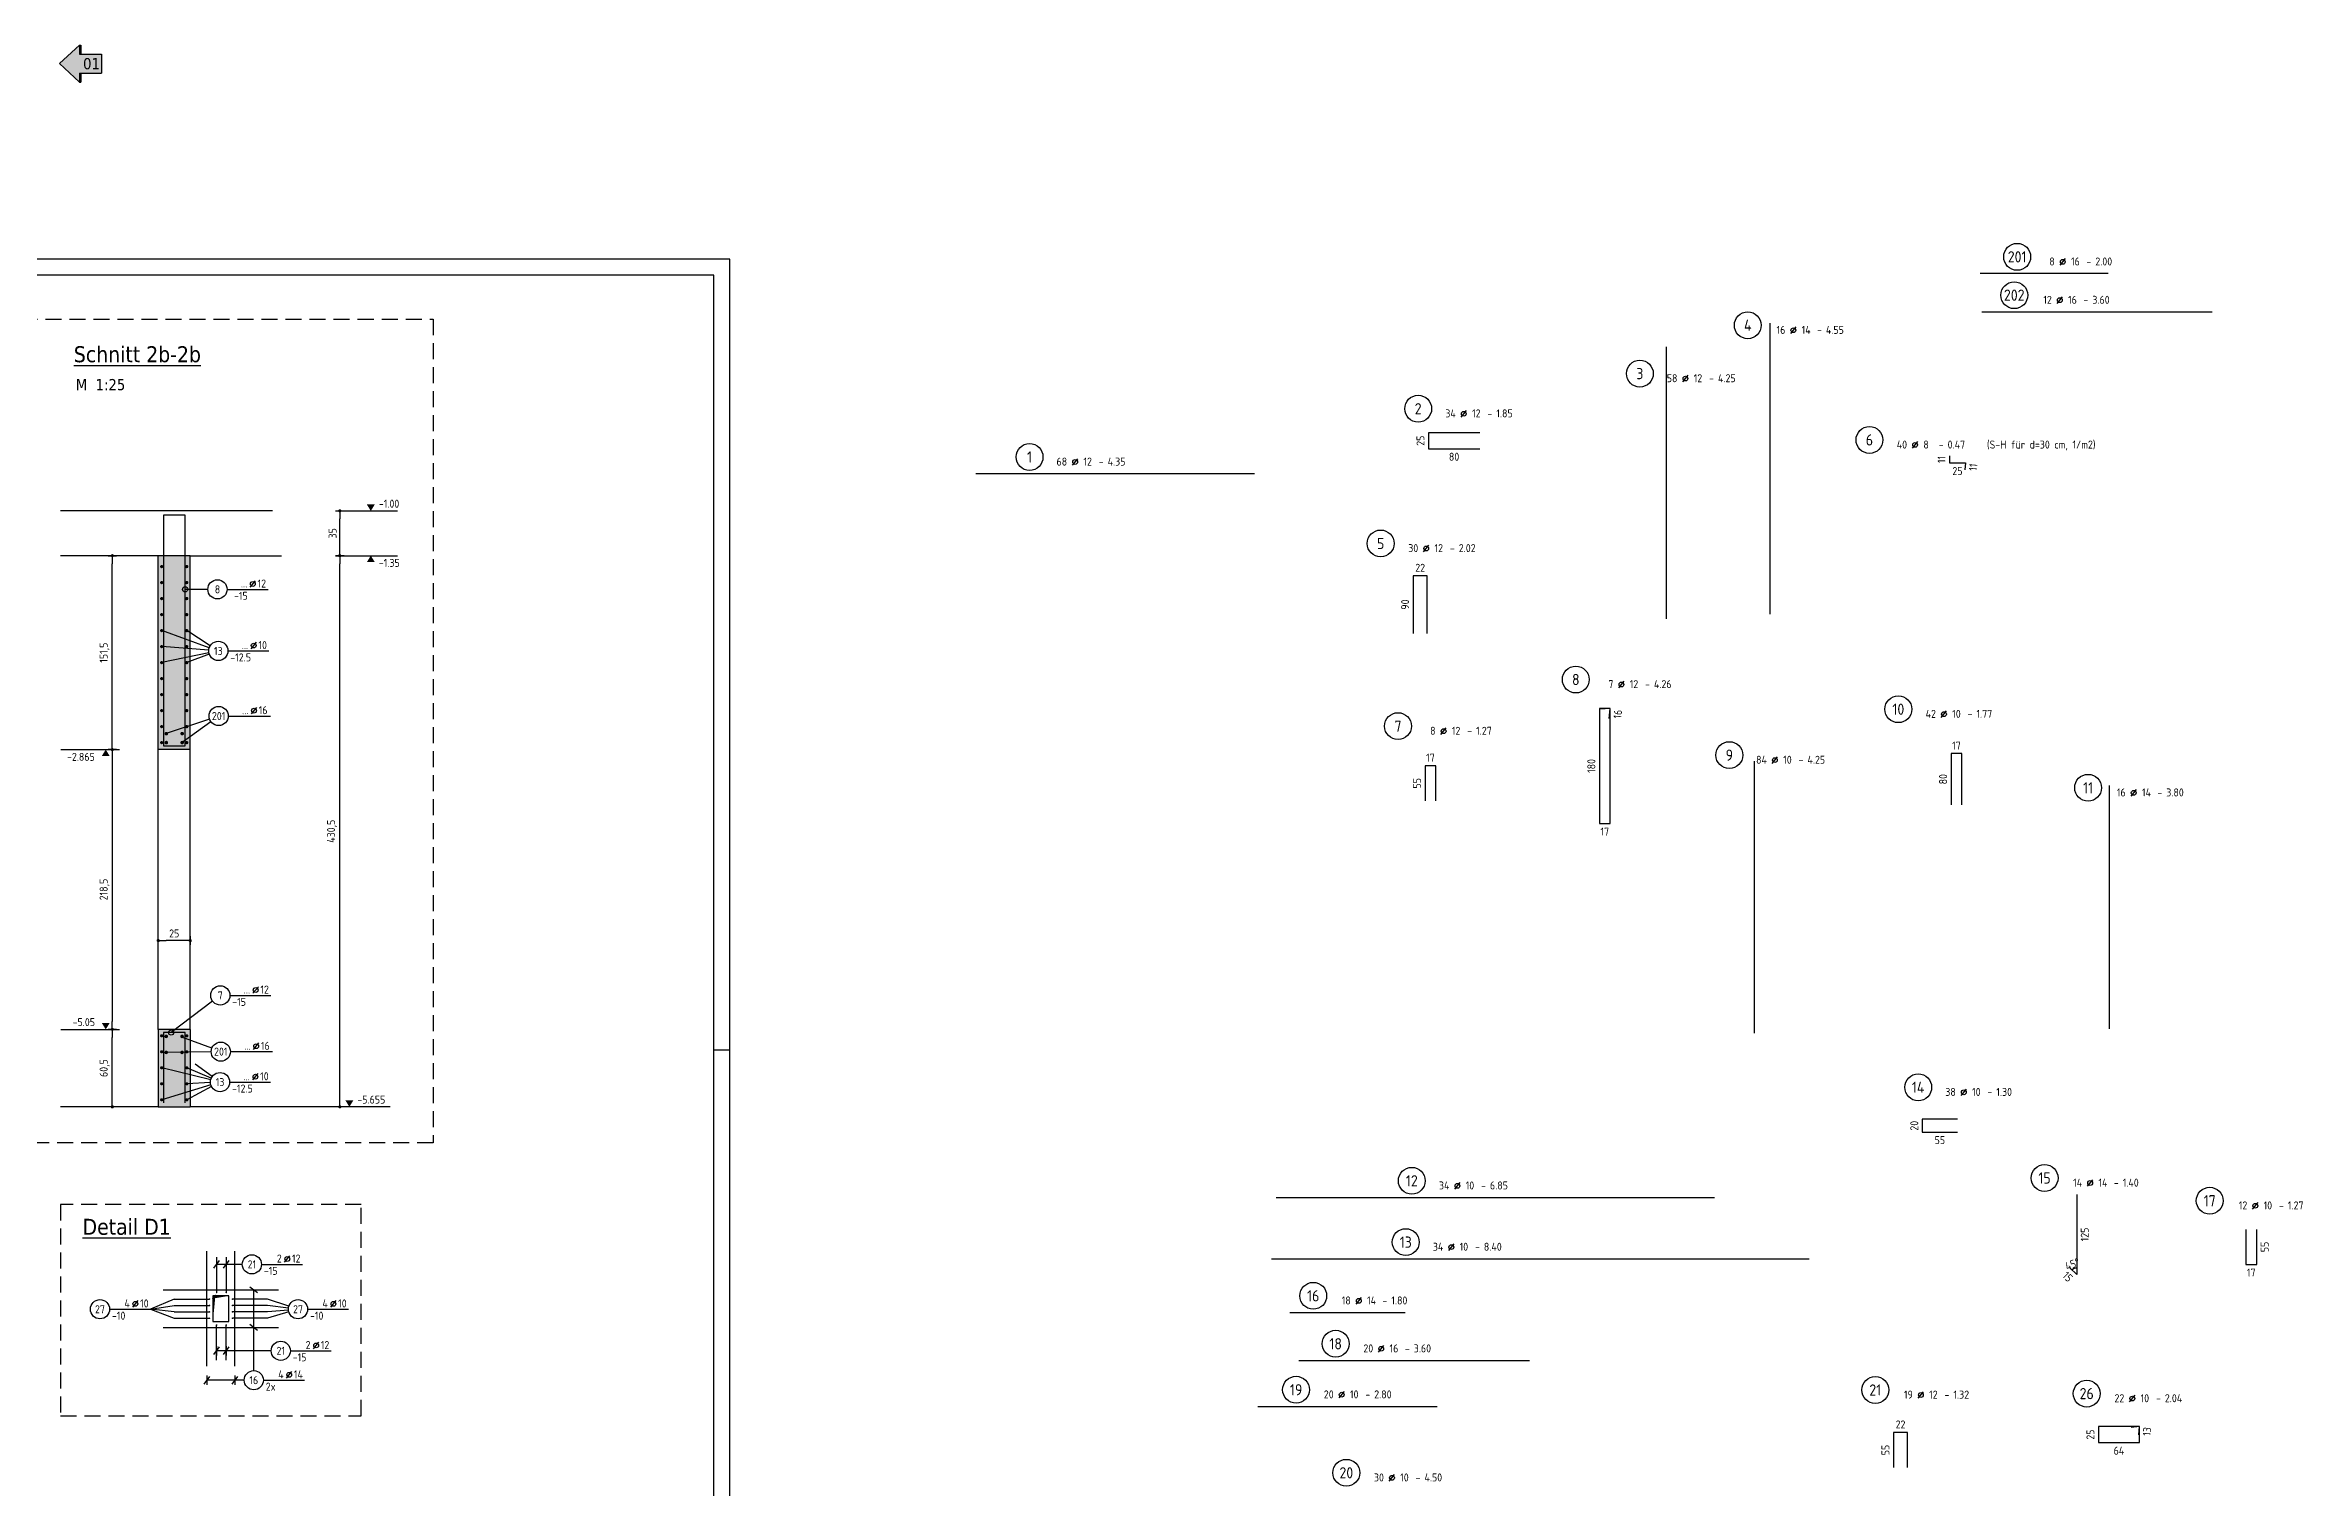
# Model space of a CAD drawing. Extents: x 40 to 124, y 46.1 to 91.4.
# Drawn here: x 88.71 to 123.98, y 68.91 to 91.45 of the extents above; entities that cross this region are included whole.
import ezdxf
from ezdxf.enums import TextEntityAlignment as Align

# ---------------------------------------------------------------- set-up
doc = ezdxf.new("R2010")
doc.units = 0
doc.header["$LTSCALE"] = 0.5
for name, pattern in [('AUSGEZOGEN', [1000.01, 1000, 0.01]), ('DASHED', [0.75, 0.5, -0.25]), ('STRICHLINIE', [0.75, 0.5, -0.25])]:
    doc.linetypes.add(name, pattern=pattern)
for name, color, linetype in [('AFU', 7, 'Continuous'), ('BETON', 7, 'Continuous'), ('DETAIL', 7, 'Continuous'), ('grau_hell', 7, 'Continuous'), ('grau_mittel', 7, 'Continuous'), ('HILFE', 7, 'Continuous'), ('INDEX', 7, 'Continuous'), ('koten', 7, 'Continuous'), ('MASSE', 7, 'Continuous'), ('OBJEKT', 7, 'Continuous'), ('RAHMEN', 7, 'Continuous'), ('RND', 7, 'Continuous'), ('SCHATTEN', 7, 'Continuous'), ('TEXT', 7, 'Continuous')]:
    doc.layers.add(name, color=color, linetype=linetype)
doc.styles.add('helv', font='tahoma.ttf')
doc.styles.add('txt', font='isocp.shx')
doc.linetypes.add('AFU_50K', pattern='A,0.15,["/",Standard,S=0.2,R=0,X=-0.01,Y=-0.1],0.07,["/",Standard,S=0.2,R=0,X=-0.01,Y=-0.1],0.15', length=0.37)
doc.dimstyles.new('DOT_I', dxfattribs={"dimscale": 0.5, "dimtxt": 0.25, "dimasz": 0.25, "dimexe": 0.1, "dimexo": 0.3, "dimgap": 0.1, "dimtad": 1, "dimdec": 3, "dimzin": 3, "dimtxsty": 'txt', "dimblk": 'DOT', "dimblk1": 'DOT', "dimblk2": 'DOT', "dimsah": 1, "dimcen": 0.1, "dimse1": 1, "dimse2": 1, "dimazin": 0, "dimtfac": 1, "dimtdec": 4, "dimtix": 1, "dimtmove": 2, "dimatfit": 3, "dimfxl": 0, "dimtvp": 1, "dimtolj": 1, "dimtzin": 0, "dimarcsym": 0})

# ---------------------------------------------------------------- blocks, each defined once
blk = doc.blocks.new('DINA0')
at = {"layer": 'RAHMEN'}
for p, q in [((118.9, 84.1), (0, 84.1)), ((118.9, 0), (118.9, 84.1))]:
    blk.add_line(p, q, dxfattribs=at)
at = {"layer": 'RAHMEN', "color": 5}
for p, q in [((118.4, 83.6), (2, 83.6)), ((118.4, 0.5), (118.4, 83.6))]:
    blk.add_line(p, q, dxfattribs=at)
at = {"layer": 'RAHMEN', "color": 7}
blk.add_line((118.4, 59.4), (118.9, 59.4), dxfattribs=at)
blk = doc.blocks.new('RND_AUSZ')
at = {"layer": 'RND', "color": 7, "linetype": 'Continuous'}
blk.add_line((1.341, 0.262), (1.509, 0.466), dxfattribs=at)
at = {"layer": 'RND', "color": 1, "linetype": 'Continuous'}
blk.add_circle((0, 0.52), 0.42, dxfattribs=at)
at = {"layer": 'RND', "color": 7, "linetype": 'Continuous'}
blk.add_circle((1.425, 0.364), 0.075, dxfattribs=at)
at = {"layer": 'RND', "color": 7, "linetype": 'Continuous', "style": 'txt'}
blk.add_text('-', height=0.25, dxfattribs=at).set_placement((2.163, 0.25))
for tag, p in [('WIEOFT', (-0.536, 0.25)), ('STK', (1.174, 0.25))]:
    blk.add_attdef(tag, text='', height=0.25, dxfattribs=at).set_placement(p, align=Align.RIGHT)
at = {"layer": 'RND', "color": 1, "linetype": 'Continuous', "style": 'txt'}
blk.add_attdef('POS', text='', height=0.35, dxfattribs=at).set_placement((0, 0.52), align=Align.MIDDLE)
at = {"layer": 'RND', "color": 7, "linetype": 'Continuous', "style": 'txt'}
for tag, p in [('DS', (1.683, 0.25)), ('LANG', (2.441, 0.25)), ('TEXT', (3.669, 0.25))]:
    blk.add_attdef(tag, p, '', height=0.25, dxfattribs=at)
blk = doc.blocks.new('RND_LEI')
at = {"layer": 'RND', "color": 7, "linetype": 'Continuous'}
blk.add_line((1.022, 0.066), (1.19, 0.27), dxfattribs=at)
for centre, radius in [((0, 0), 0.3), ((1.106, 0.168), 0.075)]:
    blk.add_circle(centre, radius, dxfattribs=at)
at = {"layer": 'RND', "color": 7, "linetype": 'Continuous', "style": 'txt'}
blk.add_attdef('POSL', text='', height=0.25, dxfattribs=at).set_placement((0, 0), align=Align.MIDDLE)
blk.add_attdef('ANZ', text='', height=0.25, dxfattribs=at).set_placement((0.931, 0.057), align=Align.RIGHT)
for tag, p in [('DUM', (1.253, 0.057)), ('ABSTD', (1.674, 0.057)), ('POSTXT', (0.374, -0.327))]:
    blk.add_attdef(tag, p, '', height=0.25, dxfattribs=at)
blk = doc.blocks.new('lei_gre')
at = {"layer": 'RND', "color": 7, "linetype": 'Continuous'}
for p, q in [((-0.09, -0.12), (0.09, 0.12)), ((0, 0.15), (0, -0.15))]:
    blk.add_line(p, q, dxfattribs=at)
blk = doc.blocks.new('OKRD_O')
at = {"color": 0, "linetype": 'ByBlock'}
blk.add_solid([(-0.125, 0.202), (0.125, 0.202), (0, 0)], dxfattribs=at)
at = {"color": 0, "linetype": 'ByBlock', "style": 'txt'}
blk.add_attdef('OKRD', (0.25, 0.1), '', height=0.25, dxfattribs=at)
blk = doc.blocks.new('DOT')
at = {"layer": 'MASSE', "color": 7, "linetype": 'Continuous'}
for p, q in [((0, 0), (-1, 0)), ((0, 0.54), (0, -0.54))]:
    blk.add_line(p, q, dxfattribs=at)
at = {"layer": 'MASSE', "color": 7, "linetype": 'Continuous', "const_width": 0.2}
blk.add_lwpolyline([(-0.1, 0, 1), (0.1, 0, 1)], format="xyb", close=True, dxfattribs=at)
blk = doc.blocks.new('*D33')
at = {"layer": 'DEFPOINTS', "color": 0, "linetype": 'AUSGEZOGEN', "transparency": 16777216}
for p in [(90.475, 77.46), (90.475, 77.46), (90.975, 77.46)]:
    blk.add_point(p, dxfattribs=at)
at = {"layer": 'MASSE', "color": 0, "linetype": 'AUSGEZOGEN', "lineweight": -2, "transparency": 16777216}
blk.add_line((90.85, 77.46), (90.6, 77.46), dxfattribs=at)
at = {"layer": 'MASSE', "color": 0, "linetype": 'AUSGEZOGEN', "lineweight": -2, "transparency": 16777216, "xscale": 0.125, "yscale": 0.125, "zscale": 0.125, "rotation": 180}
blk.add_blockref('DOT', (90.475, 77.46), dxfattribs=at)
at = {"layer": 'MASSE', "color": 0, "linetype": 'AUSGEZOGEN', "lineweight": -2, "transparency": 16777216, "xscale": 0.125, "yscale": 0.125, "zscale": 0.125}
blk.add_blockref('DOT', (90.975, 77.46), dxfattribs=at)
at = {"layer": 'MASSE', "color": 0, "linetype": 'AUSGEZOGEN', "transparency": 16777216, "insert": (90.725, 77.572), "char_height": 0.125, "attachment_point": 5, "style": 'txt'}
blk.add_mtext('\\A1;25', dxfattribs=at)
blk = doc.blocks.new('*D34')
at = {"layer": 'DEFPOINTS', "color": 0, "linetype": 'AUSGEZOGEN', "transparency": 16777216}
for p in [(89.758, 83.473), (89.758, 83.473), (89.758, 80.443)]:
    blk.add_point(p, dxfattribs=at)
at = {"layer": 'MASSE', "color": 0, "linetype": 'AUSGEZOGEN', "lineweight": -2, "transparency": 16777216}
blk.add_line((89.758, 80.568), (89.758, 83.348), dxfattribs=at)
at = {"layer": 'MASSE', "color": 0, "linetype": 'AUSGEZOGEN', "lineweight": -2, "transparency": 16777216, "xscale": 0.125, "yscale": 0.125, "zscale": 0.125}
for p, rotation in [((89.758, 83.473), 90), ((89.758, 80.443), 270)]:
    blk.add_blockref('DOT', p, dxfattribs=dict(at, rotation=rotation))
at = {"layer": 'MASSE', "color": 0, "linetype": 'AUSGEZOGEN', "transparency": 16777216, "insert": (89.637, 81.958), "char_height": 0.125, "attachment_point": 5, "rotation": 90, "style": 'txt'}
blk.add_mtext('\\A1;151,5', dxfattribs=at)
blk = doc.blocks.new('*D35')
at = {"layer": 'DEFPOINTS', "color": 0, "linetype": 'AUSGEZOGEN', "transparency": 16777216}
for p in [(89.758, 80.443), (89.758, 76.073), (89.758, 76.073)]:
    blk.add_point(p, dxfattribs=at)
at = {"layer": 'MASSE', "color": 0, "linetype": 'AUSGEZOGEN', "lineweight": -2, "transparency": 16777216}
blk.add_line((89.758, 80.318), (89.758, 76.198), dxfattribs=at)
at = {"layer": 'MASSE', "color": 0, "linetype": 'AUSGEZOGEN', "lineweight": -2, "transparency": 16777216, "xscale": 0.125, "yscale": 0.125, "zscale": 0.125}
for p, rotation in [((89.758, 80.443), 90), ((89.758, 76.073), 270)]:
    blk.add_blockref('DOT', p, dxfattribs=dict(at, rotation=rotation))
at = {"layer": 'MASSE', "color": 0, "linetype": 'AUSGEZOGEN', "transparency": 16777216, "insert": (89.637, 78.258), "char_height": 0.125, "attachment_point": 5, "rotation": 90, "style": 'txt'}
blk.add_mtext('\\A1;218,5', dxfattribs=at)
blk = doc.blocks.new('*D30')
at = {"layer": 'DEFPOINTS', "color": 0, "linetype": 'AUSGEZOGEN', "transparency": 16777216}
for p in [(93.312, 84.173), (93.312, 84.173), (93.312, 83.473)]:
    blk.add_point(p, dxfattribs=at)
at = {"layer": 'MASSE', "color": 0, "linetype": 'AUSGEZOGEN', "lineweight": -2, "transparency": 16777216}
blk.add_line((93.312, 83.598), (93.312, 84.048), dxfattribs=at)
at = {"layer": 'MASSE', "color": 0, "linetype": 'AUSGEZOGEN', "lineweight": -2, "transparency": 16777216, "xscale": 0.125, "yscale": 0.125, "zscale": 0.125}
for p, rotation in [((93.312, 84.173), 90), ((93.312, 83.473), 270)]:
    blk.add_blockref('DOT', p, dxfattribs=dict(at, rotation=rotation))
at = {"layer": 'MASSE', "color": 0, "linetype": 'AUSGEZOGEN', "transparency": 16777216, "insert": (93.199, 83.823), "char_height": 0.125, "attachment_point": 5, "rotation": 90, "style": 'txt'}
blk.add_mtext('\\A1;35', dxfattribs=at)
blk = doc.blocks.new('OKRD_U')
at = {"color": 0, "linetype": 'ByBlock'}
blk.add_solid([(-0.125, -0.202), (0.125, -0.202), (0, 0)], dxfattribs=at)
at = {"color": 0, "linetype": 'ByBlock', "style": 'txt'}
blk.add_attdef('OKRD', (0.25, -0.35), '', height=0.25, dxfattribs=at)
blk = doc.blocks.new('*D31')
at = {"layer": 'DEFPOINTS', "color": 0, "linetype": 'AUSGEZOGEN', "transparency": 16777216}
for p in [(93.312, 83.473), (93.312, 83.473), (93.312, 74.863)]:
    blk.add_point(p, dxfattribs=at)
at = {"layer": 'MASSE', "color": 0, "linetype": 'AUSGEZOGEN', "lineweight": -2, "transparency": 16777216}
blk.add_line((93.312, 74.988), (93.312, 83.348), dxfattribs=at)
at = {"layer": 'MASSE', "color": 0, "linetype": 'AUSGEZOGEN', "lineweight": -2, "transparency": 16777216, "xscale": 0.125, "yscale": 0.125, "zscale": 0.125}
for p, rotation in [((93.312, 83.473), 90), ((93.312, 74.863), 270)]:
    blk.add_blockref('DOT', p, dxfattribs=dict(at, rotation=rotation))
at = {"layer": 'MASSE', "color": 0, "linetype": 'AUSGEZOGEN', "transparency": 16777216, "insert": (93.19, 79.168), "char_height": 0.125, "attachment_point": 5, "rotation": 90, "style": 'txt'}
blk.add_mtext('\\A1;430,5', dxfattribs=at)
blk = doc.blocks.new('*D32')
at = {"layer": 'DEFPOINTS', "color": 0, "linetype": 'AUSGEZOGEN', "transparency": 16777216}
for p in [(89.758, 76.073), (89.758, 76.073), (89.758, 74.863)]:
    blk.add_point(p, dxfattribs=at)
at = {"layer": 'MASSE', "color": 0, "linetype": 'AUSGEZOGEN', "lineweight": -2, "transparency": 16777216}
blk.add_line((89.758, 74.988), (89.758, 75.948), dxfattribs=at)
at = {"layer": 'MASSE', "color": 0, "linetype": 'AUSGEZOGEN', "lineweight": -2, "transparency": 16777216, "xscale": 0.125, "yscale": 0.125, "zscale": 0.125}
for p, rotation in [((89.758, 76.073), 90), ((89.758, 74.863), 270)]:
    blk.add_blockref('DOT', p, dxfattribs=dict(at, rotation=rotation))
at = {"layer": 'MASSE', "color": 0, "linetype": 'AUSGEZOGEN', "transparency": 16777216, "insert": (89.637, 75.468), "char_height": 0.125, "attachment_point": 5, "rotation": 90, "style": 'txt'}
blk.add_mtext('\\A1;60,5', dxfattribs=at)
blk = doc.blocks.new('*D48')
at = {"layer": 'DEFPOINTS', "color": 0, "linetype": 'AUSGEZOGEN', "transparency": 16777216}
for p in [(120.447, 72.868), (120.421, 72.34), (120.394, 72.296), (120.447, 72.243)]:
    blk.add_point(p, dxfattribs=at)
at = {"layer": 'RND', "color": 0, "linetype": 'AUSGEZOGEN', "lineweight": -2, "transparency": 16777216}
blk.add_arc((120.447, 72.243), 0.1, 90, 135, dxfattribs=at)
at = {"layer": 'RND', "color": 0, "linetype": 'AUSGEZOGEN', "transparency": 16777216, "insert": (120.38, 72.405), "char_height": 0.125, "attachment_point": 5, "rotation": 22.5, "style": 'txt'}
blk.add_mtext('\\A1;45°', dxfattribs=at)
blk = doc.blocks.new('hin_ind5')
at = {"layer": 'grau_hell', "linetype": 'AUSGEZOGEN'}
h = blk.add_hatch(color=9, dxfattribs=at)
h.dxf.hatch_style = 2
h.paths.add_polyline_path([(0, 0), (0.619, -0.577), (0.619, -0.3), (1.306, -0.3), (1.306, 0.3), (0.619, 0.3), (0.619, 0.577)])
h.paths.add_polyline_path([(0.34, -0.274), (1.311, -0.274), (1.311, 0.274), (0.34, 0.274)], flags=9)
at = {"layer": 'OBJEKT', "linetype": 'AUSGEZOGEN'}
for points in [[(0.619, 0.3), (0.66, 0.3), (0.66, 0.577), (0.619, 0.577)], [(0.619, -0.577), (0.66, -0.577), (0.66, -0.3), (0.619, -0.3)]]:
    blk.add_hatch(color=1, dxfattribs=at).paths.add_polyline_path(points)
at = {"layer": 'OBJEKT', "color": 1, "linetype": 'AUSGEZOGEN'}
for p, q in [((0, 0), (0.619, 0.577)), ((0, 0), (0.619, -0.577)), ((0.619, 0.577), (0.619, 0.3)), ((0.619, 0.577), (0.66, 0.577)), ((0.619, 0.3), (1.306, 0.3)), ((0.66, 0.577), (0.66, 0.3)), ((1.306, 0.3), (1.306, -0.3)), ((0.619, -0.3), (0.619, -0.577)), ((0.619, -0.3), (1.306, -0.3)), ((0.66, -0.3), (0.66, -0.577))]:
    blk.add_line(p, q, dxfattribs=at)
at = {"layer": 'OBJEKT', "color": 7, "linetype": 'AUSGEZOGEN'}
blk.add_line((0.619, -0.577), (0.66, -0.577), dxfattribs=at)
at = {"layer": 'INDEX', "color": 1, "linetype": 'Continuous', "style": 'helv'}
blk.add_attdef('INDEX', text='', height=0.35, rotation=360, dxfattribs=at).set_placement((1.259, 0), align=Align.MIDDLE_RIGHT)

msp = doc.modelspace()

# ---------------------------------------------------------------- hatches: boundary and pattern name
at = {"layer": 'grau_mittel'}
h = msp.add_hatch(color=61, dxfattribs=at)
h.paths.add_polyline_path([(90.4753, 83.4731), (90.9753, 83.4731), (90.9753, 80.4431), (90.4753, 80.4431)])
h.paths.add_polyline_path([(90.4753, 76.0731), (90.9753, 76.0731), (90.9753, 74.8631), (90.4753, 74.8631)])

# ---------------------------------------------------------------- linework, layer by layer
at = {"layer": 'AFU', "color": 8, "linetype": 'AFU_50K'}
for p, q in [((90.9753, 83.4731), (90.4753, 83.4731)), ((90.4753, 74.8631), (90.9753, 74.8631))]:
    msp.add_line(p, q, dxfattribs=at)
at = {"layer": 'BETON', "color": 6, "linetype": 'AUSGEZOGEN'}
for p, q in [((92.259, 84.1731), (88.9478, 84.1731)), ((90.4753, 83.4731), (88.9478, 83.4731)), ((90.4753, 80.4431), (90.4753, 83.4731)), ((90.9753, 80.4431), (90.9753, 83.4731)), ((90.9753, 83.4731), (92.4028, 83.4731)), ((90.9753, 80.4431), (90.4753, 80.4431)), ((90.4753, 76.0731), (90.4753, 74.8631)), ((90.9753, 76.0731), (90.4753, 76.0731)), ((90.9753, 76.0731), (90.9753, 74.8631)), ((90.4753, 74.8631), (88.9478, 74.8631)), ((94.098, 74.8631), (90.9753, 74.8631))]:
    msp.add_line(p, q, dxfattribs=at)
msp.add_lwpolyline([(91.3295, 71.9088), (91.3295, 71.5088), (91.5795, 71.5088), (91.5795, 71.9088)], close=True, dxfattribs=at)
at = {"layer": 'DETAIL', "color": 102, "linetype": 'STRICHLINIE'}
for points in [[(94.7707, 87.17), (94.7707, 74.3006), (88.3408, 74.3006), (88.3408, 87.17)], [(88.9463, 73.3376), (88.9463, 70.0327), (93.6439, 70.0327), (93.6439, 73.3376)]]:
    msp.add_lwpolyline(points, close=True, dxfattribs=at)
at = {"layer": 'HILFE', "color": 102, "linetype": 'AUSGEZOGEN'}
for p, q in [((93.2442, 84.1731), (94.2134, 84.1731)), ((93.2442, 83.4731), (94.2134, 83.4731)), ((88.9542, 80.4431), (89.8708, 80.4431)), ((88.9542, 80.4431), (89.8708, 80.4431)), ((88.9542, 76.0731), (89.8708, 76.0731))]:
    msp.add_line(p, q, dxfattribs=at)
at = {"layer": 'OBJEKT', "color": 7, "linetype": 'AUSGEZOGEN'}
for p, q in [((90.4753, 76.0731), (90.4753, 80.4431)), ((90.9753, 76.0731), (90.9753, 80.4431))]:
    msp.add_line(p, q, dxfattribs=at)
at = {"layer": 'RND', "color": 102, "linetype": 'AUSGEZOGEN'}
for p, q in [((91.2501, 82.9474), (90.8953, 82.9474)), ((91.2728, 82.036), (90.529, 82.3027)), ((91.2879, 82.0666), (90.9216, 82.3027)), ((91.2644, 81.9967), (90.529, 82.0527)), ((91.2671, 81.955), (90.529, 81.8027)), ((91.2733, 81.9332), (90.9216, 81.8027)), ((91.2765, 80.9204), (90.6013, 80.6931)), ((91.2975, 80.8799), (90.8493, 80.5531)), ((91.3246, 76.5132), (90.6753, 76.0231)), ((91.3122, 75.7777), (90.8453, 75.9531)), ((91.3026, 75.7229), (90.5997, 75.7131)), ((91.3193, 75.3369), (91.0529, 75.5295)), ((91.2952, 75.2847), (90.529, 75.4727)), ((91.2973, 75.2055), (90.529, 74.9727)), ((91.3031, 75.3083), (90.9216, 75.4727)), ((91.291, 75.2414), (90.9216, 75.2227)), ((91.3084, 75.1785), (90.9216, 74.9727)), ((91.7886, 72.4014), (91.3879, 72.4014)), ((91.9684, 70.742), (91.9684, 72.0027)), ((90.7251, 71.8592), (90.3553, 71.7004)), ((90.3553, 71.7004), (90.7251, 71.7592)), ((90.3553, 71.7004), (90.7251, 71.5592)), ((90.7251, 71.6592), (90.3553, 71.7004)), ((92.5168, 71.748), (92.1839, 71.8592)), ((92.5102, 71.7189), (92.1839, 71.7592)), ((92.5097, 71.6875), (92.1839, 71.6592)), ((92.5153, 71.6577), (92.1839, 71.5592)), ((92.2391, 71.0509), (91.3879, 71.0509)), ((91.8184, 70.592), (91.2356, 70.592))]:
    msp.add_line(p, q, dxfattribs=at)
at = {"layer": 'RND', "color": 7, "linetype": 'AUSGEZOGEN'}
for p, q in [((91.5501, 82.9474), (92.1901, 82.9474)), ((91.564, 81.9853), (92.204, 81.9853)), ((91.5687, 80.9682), (92.2287, 80.9682)), ((91.5944, 76.6035), (92.2344, 76.6035)), ((91.6026, 75.725), (92.2626, 75.725)), ((91.5908, 75.249), (92.2308, 75.249)), ((92.0886, 72.4014), (92.7286, 72.4014)), ((89.7153, 71.7004), (90.3553, 71.7004)), ((92.8091, 71.7004), (93.4491, 71.7004)), ((92.5391, 71.0509), (93.1791, 71.0509)), ((92.1184, 70.592), (92.7584, 70.592))]:
    msp.add_line(p, q, dxfattribs=at)
at = {"layer": 'RND', "color": 1, "linetype": 'AUSGEZOGEN'}
for points in [[(120.9366, 87.8823), (118.9366, 87.8823)], [(118.9632, 87.2832), (122.5632, 87.2832)], [(115.6601, 82.5573), (115.6601, 87.1073)], [(114.0362, 82.487), (114.0362, 86.737)], [(111.1199, 85.3946), (110.3199, 85.3946), (110.3199, 85.1446), (111.1199, 85.1446)], [(118.4593, 85.0317), (118.4593, 84.9217), (118.7093, 84.9217), (118.6997, 84.8121)], [(103.2493, 84.7555), (107.5993, 84.7555)], [(110.3, 82.2595), (110.3, 83.1595), (110.08, 83.1595), (110.08, 82.2595)], [(113.145, 80.9285), (113.1589, 81.0879), (112.9889, 81.0879), (112.9889, 79.2879), (113.1589, 79.2879), (113.1589, 81.0879), (112.9995, 81.074)], [(110.436, 79.6423), (110.436, 80.1923), (110.266, 80.1923), (110.266, 79.6423)], [(115.414, 76.0137), (115.414, 80.2637)], [(118.6537, 79.5815), (118.6537, 80.3815), (118.4837, 80.3815), (118.4837, 79.5815)], [(120.9565, 76.0813), (120.9565, 79.8813)], [(90.8953, 74.9231), (90.8953, 76.0231), (90.5553, 76.0231), (90.5553, 74.9231)], [(118.5839, 74.6676), (118.0339, 74.6676), (118.0339, 74.4676), (118.5839, 74.4676)], [(107.939, 73.4468), (114.789, 73.4468)], [(120.4473, 73.4933), (120.4473, 72.2433), (120.3413, 72.3493)], [(123.0883, 72.9487), (123.0883, 72.3987), (123.2583, 72.3987), (123.2583, 72.9487)], [(91.2356, 70.8088), (91.2356, 72.6088)], [(91.3879, 72.5133), (91.3879, 71.9633)], [(91.5379, 72.5133), (91.5379, 71.9633)], [(91.6734, 70.8088), (91.6734, 72.6088)], [(107.8651, 72.4891), (116.2651, 72.4891)], [(90.5545, 72.0027), (92.3545, 72.0027)], [(90.7251, 71.8592), (91.2751, 71.8592)], [(90.7251, 71.7592), (91.2751, 71.7592)], [(90.7251, 71.6592), (91.2751, 71.6592)], [(92.1839, 71.8592), (91.6339, 71.8592)], [(92.1839, 71.7592), (91.6339, 71.7592)], [(92.1839, 71.6592), (91.6339, 71.6592)], [(108.1531, 71.6499), (109.9531, 71.6499)], [(90.5545, 71.4149), (92.3545, 71.4149)], [(90.7251, 71.5592), (91.2751, 71.5592)], [(91.3879, 70.9044), (91.3879, 71.4544)], [(91.5379, 70.9044), (91.5379, 71.4544)], [(92.1839, 71.5592), (91.6339, 71.5592)], [(108.2962, 70.9011), (111.8962, 70.9011)], [(107.6551, 70.1828), (110.4551, 70.1828)], [(121.415, 69.7369), (121.4264, 69.8664), (120.7864, 69.8664), (120.7864, 69.6164), (121.4264, 69.6164), (121.4264, 69.8664), (121.2969, 69.855)], [(117.8042, 69.2258), (117.8042, 69.7758), (117.5842, 69.7758), (117.5842, 69.2258)]]:
    msp.add_lwpolyline(points, dxfattribs=at)
msp.add_lwpolyline([(90.5553, 80.5044), (90.8953, 80.5044), (90.8953, 84.1044), (90.5553, 84.1044)], close=True, dxfattribs=at)
at = {"layer": 'RND', "color": 7, "linetype": 'AUSGEZOGEN'}
for points, const_width in [([(90.5165, 83.3027, 1), (90.5415, 83.3027, 1)], 0.025), ([(90.9341, 83.3027, -1), (90.9091, 83.3027, -1)], 0.025), ([(90.5165, 83.0527, 1), (90.5415, 83.0527, 1)], 0.025), ([(90.9341, 83.0527, -1), (90.9091, 83.0527, -1)], 0.025), ([(90.5165, 82.8027, 1), (90.5415, 82.8027, 1)], 0.025), ([(90.5165, 82.5527, 1), (90.5415, 82.5527, 1)], 0.025), ([(90.9341, 82.8027, -1), (90.9091, 82.8027, -1)], 0.025), ([(90.9341, 82.5527, -1), (90.9091, 82.5527, -1)], 0.025), ([(90.5165, 82.3027, 1), (90.5415, 82.3027, 1)], 0.025), ([(90.9341, 82.3027, -1), (90.9091, 82.3027, -1)], 0.025), ([(90.5165, 82.0527, 1), (90.5415, 82.0527, 1)], 0.025), ([(90.9341, 82.0527, -1), (90.9091, 82.0527, -1)], 0.025), ([(90.5165, 81.8027, 1), (90.5415, 81.8027, 1)], 0.025), ([(90.5165, 81.5527, 1), (90.5415, 81.5527, 1)], 0.025), ([(90.9341, 81.8027, -1), (90.9091, 81.8027, -1)], 0.025), ([(90.9341, 81.5527, -1), (90.9091, 81.5527, -1)], 0.025), ([(90.5165, 81.3027, 1), (90.5415, 81.3027, 1)], 0.025), ([(90.9341, 81.3027, -1), (90.9091, 81.3027, -1)], 0.025), ([(90.5165, 81.0527, 1), (90.5415, 81.0527, 1)], 0.025), ([(90.5165, 80.8027, 1), (90.5415, 80.8027, 1)], 0.025), ([(90.9341, 81.0527, -1), (90.9091, 81.0527, -1)], 0.025), ([(90.9341, 80.8027, -1), (90.9091, 80.8027, -1)], 0.025), ([(90.5165, 80.5527, 1), (90.5415, 80.5527, 1)], 0.025), ([(90.5873, 80.6931, 1), (90.6153, 80.6931, 1)], 0.028), ([(90.5873, 80.5531, 1), (90.6153, 80.5531, 1)], 0.028), ([(90.5933, 80.6931, 1), (90.6093, 80.6931, 1)], 0.016), ([(90.5933, 80.5531, 1), (90.6093, 80.5531, 1)], 0.016), ([(90.8353, 80.6931, 1), (90.8633, 80.6931, 1)], 0.028), ([(90.8353, 80.5531, 1), (90.8633, 80.5531, 1)], 0.028), ([(90.8413, 80.6931, 1), (90.8573, 80.6931, 1)], 0.016), ([(90.8413, 80.5531, 1), (90.8573, 80.5531, 1)], 0.016), ([(90.9341, 80.5527, -1), (90.9091, 80.5527, -1)], 0.025), ([(90.5165, 75.9727, 1), (90.5415, 75.9727, 1)], 0.025), ([(90.5857, 75.9631, 1), (90.6137, 75.9631, 1)], 0.028), ([(90.5917, 75.9631, -1), (90.6077, 75.9631, -1)], 0.016), ([(90.8337, 75.9631, 1), (90.8617, 75.9631, 1)], 0.028), ([(90.8397, 75.9631, -1), (90.8557, 75.9631, -1)], 0.016), ([(90.9341, 75.9727, -1), (90.9091, 75.9727, -1)], 0.025), ([(90.5165, 75.7227, 1), (90.5415, 75.7227, 1)], 0.025), ([(90.5165, 75.4727, 1), (90.5415, 75.4727, 1)], 0.025), ([(90.5857, 75.7131, 1), (90.6137, 75.7131, 1)], 0.028), ([(90.5917, 75.7131, -1), (90.6077, 75.7131, -1)], 0.016), ([(90.8337, 75.7131, 1), (90.8617, 75.7131, 1)], 0.028), ([(90.8397, 75.7131, -1), (90.8557, 75.7131, -1)], 0.016), ([(90.9341, 75.7227, -1), (90.9091, 75.7227, -1)], 0.025), ([(90.9341, 75.4727, -1), (90.9091, 75.4727, -1)], 0.025), ([(90.5165, 75.2227, 1), (90.5415, 75.2227, 1)], 0.025), ([(90.9341, 75.2227, -1), (90.9091, 75.2227, -1)], 0.025), ([(90.5165, 74.9727, 1), (90.5415, 74.9727, 1)], 0.025), ([(90.9341, 74.9727, -1), (90.9091, 74.9727, -1)], 0.025), ([(91.3879, 71.9695, -1), (91.3879, 71.957, -1)], 0.0125), ([(91.5379, 71.9695, -1), (91.5379, 71.957, -1)], 0.0125), ([(91.2688, 71.8592, 1), (91.2813, 71.8592, 1)], 0.0125), ([(91.2688, 71.7592, 1), (91.2813, 71.7592, 1)], 0.0125), ([(91.2688, 71.6592, 1), (91.2813, 71.6592, 1)], 0.0125), ([(91.6402, 71.8592, -1), (91.6277, 71.8592, -1)], 0.0125), ([(91.6402, 71.7592, -1), (91.6277, 71.7592, -1)], 0.0125), ([(91.6402, 71.6592, -1), (91.6277, 71.6592, -1)], 0.0125), ([(91.2688, 71.5592, 1), (91.2813, 71.5592, 1)], 0.0125), ([(91.3879, 71.4482, 1), (91.3879, 71.4607, 1)], 0.0125), ([(91.5379, 71.4482, 1), (91.5379, 71.4607, 1)], 0.0125), ([(91.6402, 71.5592, -1), (91.6277, 71.5592, -1)], 0.0125)]:
    msp.add_lwpolyline(points, format="xyb", close=True, dxfattribs=dict(at, const_width=const_width))
for centre in [(90.8953, 82.9474), (90.6753, 76.0231)]:
    msp.add_circle(centre, 0.04, dxfattribs=at)
at = {"layer": 'SCHATTEN', "color": 1, "linetype": 'AUSGEZOGEN'}
msp.add_lwpolyline([(91.3295, 71.5088, 0, 0.0386, 0), (91.3488, 71.9079, 0, 0, 0), (91.3312, 71.8885, 0.0408, 0, 0), (91.5795, 71.9088, 0, 0, 0)], format="xyseb", dxfattribs=at)

# ---------------------------------------------------------------- block references
at = {"layer": 'koten', "color": 7, "linetype": 'DASHED'}
ref = msp.add_blockref('OKRD_O', (93.7963, 84.1731), dxfattribs=dict(at, xscale=0.5, yscale=0.5, zscale=0.5))
ref.add_attrib('OKRD', '-1.00', (93.9213, 84.2231), dxfattribs={"height": 0.125, "style": 'txt'})
at = {"layer": 'koten', "color": 7, "linetype": 'AUSGEZOGEN'}
ref = msp.add_blockref('OKRD_U', (93.7963, 83.4731), dxfattribs=dict(at, xscale=0.5, yscale=0.5, zscale=0.5))
ref.add_attrib('OKRD', '-1.35', (93.9213, 83.2981), dxfattribs={"height": 0.125, "style": 'txt'})
ref = msp.add_blockref('OKRD_U', (89.655, 80.4431), dxfattribs=dict(at, xscale=-0.5, yscale=0.5, zscale=0.5))
ref.add_attrib('OKRD', '-2.865', (89.0498, 80.2681), dxfattribs={"height": 0.125, "style": 'txt'})
ref = msp.add_blockref('OKRD_O', (89.655, 76.0731), dxfattribs=dict(at, xscale=-0.5, yscale=0.5, zscale=0.5))
ref.add_attrib('OKRD', '-5.05', (89.1373, 76.1231), dxfattribs={"height": 0.125, "style": 'txt'})
at = {"layer": 'koten', "color": 7, "linetype": 'DASHED'}
ref = msp.add_blockref('OKRD_O', (93.4613, 74.8631), dxfattribs=dict(at, xscale=0.5, yscale=0.5, zscale=0.5))
ref.add_attrib('OKRD', '-5.655', (93.5863, 74.9131), dxfattribs={"height": 0.125, "style": 'txt'})
at = {"layer": 'RAHMEN', "color": 7, "linetype": 'AUSGEZOGEN', "xscale": 0.5, "yscale": 0.5, "zscale": 0.5}
msp.add_blockref('DINA0', (39.9553, 46.0537), dxfattribs=at)
at = {"layer": 'RND', "color": 102, "linetype": 'AUSGEZOGEN', "xscale": 0.5, "yscale": 0.5, "zscale": 0.5}
for name, p, values in [('hin_ind5', (88.9344, 91.1607), {'INDEX': '01'}), ('RND_AUSZ', (115.0195, 80.0976), {'POS': '9', 'STK': '84', 'DS': '10', 'LANG': '4.25'}), ('RND_AUSZ', (108.5185, 71.6499), {'POS': '16', 'STK': '18', 'DS': '14', 'LANG': '1.80'})]:
    msp.add_blockref(name, p, dxfattribs=at).add_auto_attribs(values)
at = {"layer": 'RND', "color": 191, "linetype": 'AUSGEZOGEN', "xscale": 0.5, "yscale": 0.5, "zscale": 0.5}
for p, values in [((119.5164, 87.8823), {'POS': '201', 'STK': '8', 'DS': '16', 'LANG': '2.00'}), ((119.9445, 73.4905), {'POS': '15', 'STK': '14', 'DS': '14', 'LANG': '1.40'})]:
    msp.add_blockref('RND_AUSZ', p, dxfattribs=at).add_auto_attribs(values)
at = {"layer": 'RND', "color": 7, "linetype": 'AUSGEZOGEN', "xscale": 0.5, "yscale": 0.5, "zscale": 0.5}
for name, p, values in [('RND_AUSZ', (119.4705, 87.2832), {'POS': '202', 'STK': '12', 'DS': '16', 'LANG': '3.60'}), ('RND_AUSZ', (113.6217, 86.0581), {'POS': '3', 'STK': '58', 'DS': '12', 'LANG': '4.25'}), ('RND_AUSZ', (110.1586, 85.5089), {'POS': '2', 'STK': '34', 'DS': '12', 'LANG': '1.85'}), ('RND_AUSZ', (117.2093, 85.0217), {'POS': '6', 'STK': '40', 'DS': '8', 'LANG': '0.47', 'TEXT': '(S-H für d=30 cm, 1/m2)'}), ('RND_AUSZ', (109.5724, 83.4039), {'POS': '5', 'STK': '30', 'DS': '12', 'LANG': '2.02'}), ('RND_LEI', (91.4001, 82.9474), {'POSL': '8', 'DUM': '12', 'ANZ': '...', 'POSTXT': ' -15'}), ('RND_LEI', (91.414, 81.9853), {'POSL': '13', 'DUM': '10', 'ANZ': '...', 'POSTXT': '-12.5'}), ('RND_AUSZ', (112.6215, 81.2787), {'POS': '8', 'STK': '7', 'DS': '12', 'LANG': '4.26'}), ('RND_AUSZ', (117.6601, 80.8149), {'POS': '10', 'STK': '42', 'DS': '10', 'LANG': '1.77'}), ('RND_LEI', (91.4187, 80.9682), {'POSL': '201', 'DUM': '16', 'ANZ': '...'}), ('RND_AUSZ', (109.8435, 80.5501), {'POS': '7', 'STK': '8', 'DS': '12', 'LANG': '1.27'}), ('RND_AUSZ', (120.6248, 79.5868), {'POS': '11', 'STK': '16', 'DS': '14', 'LANG': '3.80'}), ('RND_LEI', (91.4444, 76.6035), {'POSL': '7', 'DUM': '12', 'ANZ': '...', 'POSTXT': '-15'}), ('RND_LEI', (91.4526, 75.725), {'POSL': '201', 'DUM': '16', 'ANZ': '...'}), ('RND_LEI', (91.4408, 75.249), {'POSL': '13', 'DUM': '10', 'ANZ': '...', 'POSTXT': '-12.5'}), ('RND_AUSZ', (117.9702, 74.908), {'POS': '14', 'STK': '38', 'DS': '10', 'LANG': '1.30'}), ('RND_AUSZ', (122.5249, 73.1351), {'POS': '17', 'STK': '12', 'DS': '10', 'LANG': '1.27'}), ('RND_LEI', (91.9386, 72.4014), {'POSL': '21', 'DUM': '12', 'ANZ': '2', 'POSTXT': '-15'}), ('RND_LEI', (89.5653, 71.7004), {'POSL': '27', 'DUM': '10', 'ANZ': '4', 'POSTXT': '-10'}), ('RND_LEI', (92.6591, 71.7004), {'POSL': '27', 'DUM': '10', 'ANZ': '4', 'POSTXT': '-10'}), ('RND_LEI', (92.3891, 71.0509), {'POSL': '21', 'DUM': '12', 'ANZ': '2', 'POSTXT': '-15'}), ('RND_LEI', (91.9684, 70.592), {'POSL': '16', 'DUM': '14', 'ANZ': '4', 'POSTXT': '2x'}), ('RND_AUSZ', (117.3003, 70.1789), {'POS': '21', 'STK': '19', 'DS': '12', 'LANG': '1.32'}), ('RND_AUSZ', (120.6032, 70.1224), {'POS': '26', 'STK': '22', 'DS': '10', 'LANG': '2.04'})]:
    msp.add_blockref(name, p, dxfattribs=at).add_auto_attribs(values)
at = {"layer": 'RND', "color": 1, "linetype": 'AUSGEZOGEN', "xscale": 0.5, "yscale": 0.5, "zscale": 0.5}
for p, values in [((115.3081, 86.8136), {'POS': '4', 'STK': '16', 'DS': '14', 'LANG': '4.55'}), ((104.0871, 84.7555), {'POS': '1', 'STK': '68', 'DS': '12', 'LANG': '4.35'}), ((110.0595, 73.4468), {'POS': '12', 'STK': '34', 'DS': '10', 'LANG': '6.85'}), ((109.9646, 72.4891), {'POS': '13', 'STK': '34', 'DS': '10', 'LANG': '8.40'}), ((108.8695, 70.9011), {'POS': '18', 'STK': '20', 'DS': '16', 'LANG': '3.60'}), ((108.2514, 70.1828), {'POS': '19', 'STK': '20', 'DS': '10', 'LANG': '2.80'}), ((109.0363, 68.885), {'POS': '20', 'STK': '30', 'DS': '10', 'LANG': '4.50'})]:
    msp.add_blockref('RND_AUSZ', p, dxfattribs=at).add_auto_attribs(values)
at = {"layer": 'RND', "color": 7, "linetype": 'AUSGEZOGEN', "xscale": 0.5, "yscale": 0.5, "zscale": 0.5}
for p in [(91.3879, 72.4014), (91.5379, 72.4014), (91.3879, 71.0509), (91.5379, 71.0509), (91.2356, 70.592), (91.6734, 70.592)]:
    msp.add_blockref('lei_gre', p, dxfattribs=at)
at = {"layer": 'RND', "color": 102, "linetype": 'AUSGEZOGEN', "xscale": 0.5, "yscale": 0.5, "zscale": 0.5, "rotation": 90}
for p in [(91.9684, 72.0027), (91.9684, 71.4149)]:
    msp.add_blockref('lei_gre', p, dxfattribs=at)

# ---------------------------------------------------------------- texts
at = {"layer": 'RND', "color": 7, "linetype": 'AUSGEZOGEN', "style": 'txt'}
for s, rotation, p in [('25', 90, (110.1949, 85.2696)), ('11', 90, (118.3343, 84.9767)), ('11', 85, (118.829, 84.856)), ('90', 90, (109.955, 82.7095)), ('16', 84.99986, (113.2765, 80.9973)), ('180', 90, (112.8639, 80.1879)), ('55', 90, (110.141, 79.9173)), ('80', 90, (118.3587, 79.9815)), ('20', 90, (117.9089, 74.5676)), ('125', 90, (120.5723, 72.8683)), ('55', 90, (123.3833, 72.6737)), ('15', 315, (120.3059, 72.2079)), ('13', 84.99986, (121.5452, 69.7907)), ('55', 90, (117.4592, 69.5008)), ('25', 90, (120.6614, 69.7414))]:
    msp.add_text(s, height=0.125, rotation=rotation, dxfattribs=at).set_placement(p, align=Align.MIDDLE)
for s, p in [('80', (110.7199, 85.0196)), ('25', (118.5843, 84.7967)), ('22', (110.19, 83.2845)), ('17', (118.5687, 80.5065)), ('17', (110.351, 80.3173)), ('17', (113.0739, 79.1629)), ('55', (118.3089, 74.3426)), ('17', (123.1733, 72.2737)), ('22', (117.6942, 69.9008)), ('64', (121.1064, 69.4914))]:
    msp.add_text(s, height=0.125, dxfattribs=at).set_placement(p, align=Align.MIDDLE)
at = {"layer": 'TEXT', "color": 6, "linetype": 'AUSGEZOGEN', "style": 'helv'}
for s, p in [('%%USchnitt 2b-2b', (89.1568, 86.4959)), ('%%uDetail D1', (89.2929, 72.8637))]:
    msp.add_text(s, height=0.25, dxfattribs=at).set_placement(p)
at = {"layer": 'TEXT', "color": 1, "linetype": 'AUSGEZOGEN', "style": 'helv'}
msp.add_text('M  1:25', height=0.175, dxfattribs=at).set_placement((89.1875, 86.0584))

# ---------------------------------------------------------------- dimensions: what is measured, and where the dimension line sits
at = {"layer": 'MASSE', "color": 7, "linetype": 'AUSGEZOGEN'}
for base, p1, p2, angle, override, picture, middle in [((93.3117, 84.1731), (93.3117, 83.4731), (93.3117, 84.1731), 90, {"dimdec": 0, "dimlfac": 50}, '*D30', (93.1992, 83.8231)), ((89.7585, 83.4731), (89.7585, 80.4431), (89.7585, 83.4731), 90, {"dimdec": 1, "dimlfac": 50}, '*D34', (89.6366, 81.9581)), ((93.3117, 83.4731), (93.3117, 74.8631), (93.3117, 83.4731), 90, {"dimdec": 1, "dimlfac": 50}, '*D31', (93.1898, 79.1681)), ((89.7585, 76.0731), (89.7585, 80.4431), (89.7585, 76.0731), 90, {"dimdec": 1, "dimlfac": 50}, '*D35', (89.6366, 78.2581)), ((90.4753, 77.4596), (90.9753, 77.4596), (90.4753, 77.4596), 180, {"dimdec": 0, "dimlfac": 50}, '*D33', (90.7253, 77.5721)), ((89.7585, 76.0731), (89.7585, 74.8631), (89.7585, 76.0731), 90, {"dimdec": 1, "dimlfac": 50}, '*D32', (89.6366, 75.4681))]:
    dim = msp.add_linear_dim(base=base, p1=p1, p2=p2, angle=angle, dimstyle='DOT_I', override=override, dxfattribs=at)
    dim.commit()
    dim.dimension.update_dxf_attribs({"geometry": picture, "text_midpoint": middle})
at = {"layer": 'RND', "color": 7, "linetype": 'AUSGEZOGEN'}
dim = msp.add_angular_dim_3p(base=(120.4215, 72.3399), center=(120.4473, 72.2433), p1=(120.3943, 72.2963), p2=(120.4473, 72.8683), dimstyle='DOT_I', override={"dimdec": 2, "dimadec": 0}, dxfattribs=at)
dim.commit()
dim.dimension.update_dxf_attribs({"geometry": '*D48', "text_midpoint": (120.3804, 72.4049), "dimtype": 165})

doc.saveas('drawing.dxf')
